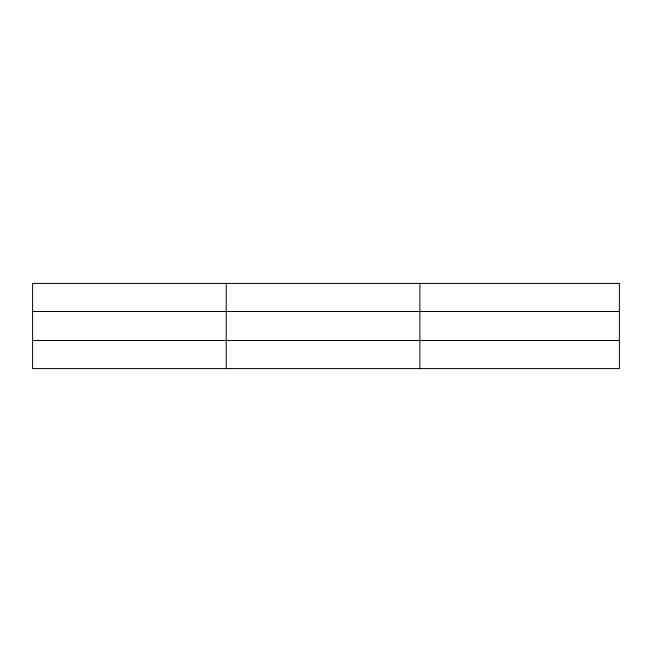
<?xml version="1.0" encoding="UTF-8"?>
<svg xmlns="http://www.w3.org/2000/svg" width="652" height="652" viewBox="0 0 652 652"><rect width="100%" height="100%" fill="white"/><g stroke="black" fill="none" stroke-linecap="round" stroke-linejoin="round"><path stroke-width="0.98" d="M226.244 283.416L226.244 368.584M419.888 283.416L419.888 368.584M619.4 311.517L619.4 283.416L32.6 283.416L32.6 368.584L619.4 368.584L619.4 311.517L32.6 311.517M32.6 340.483L619.4 340.483"/></g></svg>
